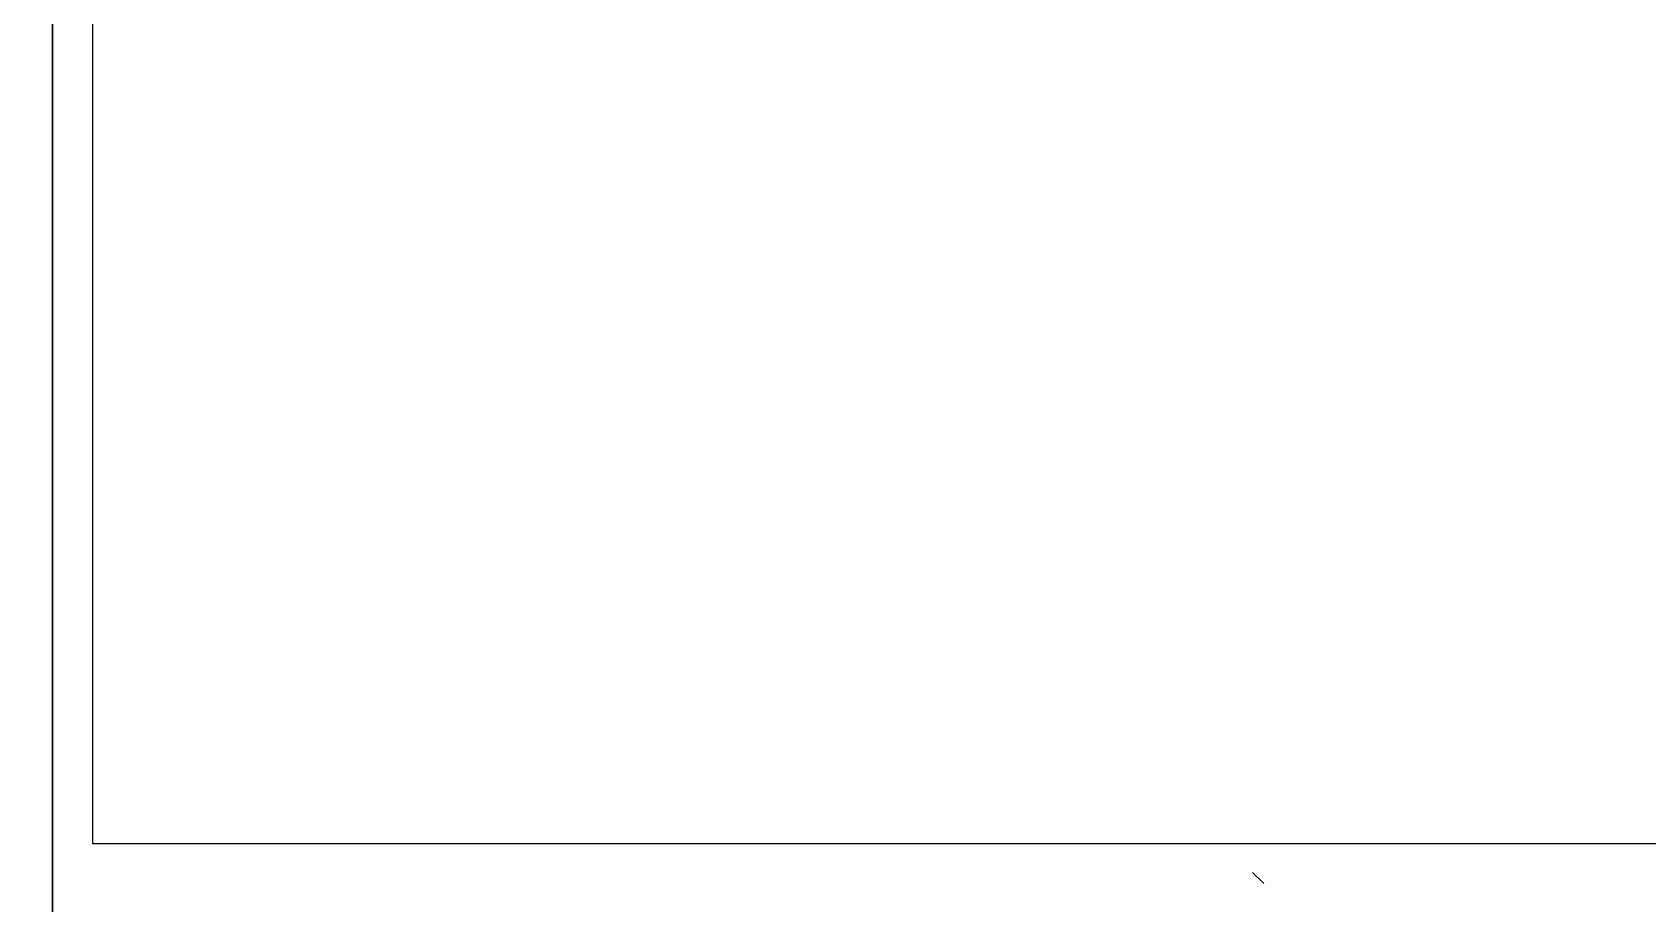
# Model space of a CAD drawing. Extents: x -15.8 to 28.7, y 37.6 to 61.4.
# Drawn here: x -12.195 to -11.582, y 46.088 to 46.419 of the extents above; entities that cross this region are included whole.
import ezdxf

# ---------------------------------------------------------------- set-up
doc = ezdxf.new("R2010")
doc.units = 0
doc.layers.add('AM_8', color=1, linetype='Continuous', lineweight=25)
pattern_1 = [(315, (199.7858848285435, -116.0676970257459), (0.3535533905932739, 0.3535533905932738), [])]

# ---------------------------------------------------------------- blocks, each defined once
blk = doc.blocks.new('A$C4BE507A0')
at = {"layer": 'AM_8'}
h = blk.add_hatch(dxfattribs=at)
h.set_pattern_fill('_U', color=256, scale=0.5, angle=-44.99999999999999, style=0, pattern_type=0)
h.set_pattern_definition(pattern_1)
edge = h.paths.add_edge_path()
edge.add_line((0.0094999915762344, 0.1919999999999788), (0.0094999915763252, 0.6210000000005892))
edge.add_line((0.0094999915763196, 0.6210000000006062), (0.5399999915763033, 0.6210000000006063))
edge.add_line((0.539999991576309, 0.6210000000006062), (0.5399999915763091, -0.0094999999993775))
edge.add_line((0.539999991576309, -0.0094999999993775), (0.0094999915763253, -0.0094999999993776))
edge.add_line((0.0094999915763196, -0.0094999999993775), (0.0094999915762287, 0.0257500000005734))
edge.add_line((0.0094999915762344, 0.0257500000005564), (0.0094999915762344, 0.1194999999999879))
edge.add_line((0.0094999915762344, 0.1194999999999879), (0.0002500000000452, 0.1194999999999879))
edge.add_line((0.0002500000000509, 0.1194999999999879), (0.0002500000000509, 0.1167999999998017))
edge.add_line((0.0002500000000509, 0.116799999999813), (-0.0069499999996424, 0.116799999999813))
edge.add_arc((-0.0069499999996481, 0.1205999999997971), 0.0037999999999784, -179.99999999965712, -90, ccw=False)
edge.add_line((-0.0107499999996321, 0.1205999999997687), (-0.0107499999994957, 0.1232398444316743))
edge.add_arc((-0.0070000137488933, 0.1232499999120478), 0.0037500000018099, 179.999999943721, 180.1551644999873, ccw=False)
edge.add_line((-0.0107500137507088, 0.1232499999157142), (-0.0107500137507088, 0.123249999663102))
edge.add_arc((-0.0070000137488933, 0.1232499999120478), 0.0037500000018099, 180.0000038033503, 180.1551644999872)
edge.add_line((-0.0107499999995184, 0.12323984443168), (-0.0107499999996549, 0.1205999999997743))
edge.add_arc((-0.0069499999996481, 0.1205999999997971), 0.0038000000000011, 180.0000000003428, 270)
edge.add_line((-0.0069499999996481, 0.116799999999813), (0.0002500000000452, 0.116799999999813))
edge.add_line((0.0002500000000509, 0.116799999999813), (0.0002500000000509, 0.1469999999999175))
edge.add_line((0.0002500000000509, 0.1469999999999061), (0.0094999915762401, 0.1469999999999061))
edge.add_line((0.0094999915762344, 0.1469999999999061), (0.0094999915762344, 0.1645000000000607))
edge.add_line((0.0094999915762344, 0.1645000000000607), (0.0002500000000452, 0.1645000000000607))
edge.add_line((0.0002500000000509, 0.1645000000000607), (0.0002500000000509, 0.1617999999998972))
edge.add_line((0.0002500000000509, 0.1617999999999142), (-0.0069499999997333, 0.1617999999998915))
edge.add_arc((-0.0069499999997333, 0.1655999999998698), 0.0037999999999784, -179.99999999965712, -90, ccw=False)
edge.add_line((-0.0107499999997458, 0.1655999999998414), (-0.0107499999996094, 0.1682398444653302))
edge.add_arc((-0.007000013748609, 0.1682499999121205), 0.0037500000020828, 179.9999999440684, 180.1551639872097, ccw=False)
edge.add_line((-0.0107500137507088, 0.1682499999157869), (-0.0107500137507088, 0.1682499996629474))
edge.add_arc((-0.007000013748609, 0.1682499999121205), 0.0037500000020828, 180.0000038071718, 180.1551639872096)
edge.add_line((-0.0107499999996037, 0.1682398444653188), (-0.0107499999997401, 0.1655999999998301))
edge.add_arc((-0.0069499999997333, 0.1655999999998698), 0.0038000000000011, 180.0000000003428, 270)
edge.add_line((-0.0069499999997333, 0.1617999999998858), (0.0002500000000509, 0.1617999999999085))
edge.add_line((0.0002500000000509, 0.1617999999999142), (0.0002500000000509, 0.1919999999999959))
edge.add_line((0.0002500000000509, 0.1919999999999788), (0.0094999915762401, 0.1919999999999788))
h.paths.add_polyline_path([(0.0247499915763569, 0.1020000000006291), (0.0247499915763569, 0.1195000000006132), (0.0137499915763328, 0.1195000000006132), (0.0137499915763328, 0.1470000000006166), (0.0247499915763569, 0.1470000000006166), (0.0247499915763569, 0.1645000000006291), (0.0137499915763328, 0.1645000000006291), (0.0137499915763328, 0.1920000000006041), (0.0247499915763569, 0.1920000000006041), (0.0247499915763569, 0.2095000000006166), (0.0137499915763328, 0.2095000000006166), (0.013749991576276, 0.2545000000006325), (0.0247499915763569, 0.2545000000006325), (0.0247499915763569, 0.2720000000006166), (0.0187499915762999, 0.2720000000005882), (0.013749991576276, 0.2720000000005882), (0.013749991576276, 0.2995000000005916), (0.0187499915762999, 0.2995000000005916), (0.0247499915763569, 0.29950000000062), (0.0247499915763569, 0.3170000000006325), (0.013749991576276, 0.3170000000006325), (0.013749991576276, 0.3445000000005791), (0.0187499915762999, 0.3445000000005791), (0.0247499915763569, 0.3445000000006075), (0.0247499915763569, 0.36200000000062), (0.0187499915762999, 0.3620000000005916), (0.013749991576276, 0.3620000000005916), (0.0137499915763328, 0.3895000000006519), (0.0247499915763569, 0.3895000000006519), (0.0247499915763569, 0.4070000000006076), (0.0187499915762999, 0.4070000000005792), (0.013749991576276, 0.4070000000005792), (0.013749991576276, 0.4345000000005826), (0.0187499915762999, 0.4345000000005826), (0.0247499915763569, 0.434500000000611), (0.0247499915763569, 0.4520000000006519), (0.0187499915762999, 0.4520000000006235), (0.013749991576276, 0.4520000000006235), (0.013749991576276, 0.4795000000006269), (0.0247499915763001, 0.4795000000006269), (0.0247499915763569, 0.497000000000611), (0.0187499915762999, 0.4970000000005826), (0.013749991576276, 0.4970000000005826), (0.013749991576276, 0.5245000000006144), (0.0187499915762999, 0.5245000000006144), (0.0247499915763569, 0.5245000000006428), (0.0247499915763001, 0.5420000000006269), (0.013749991576276, 0.5420000000006269), (0.013749991576276, 0.5907500000005826), (0.0187499915762999, 0.590750000000611), (0.0187499915762999, 0.6117500000005976), (0.0397499915763149, 0.6117500000005976), (0.0397499915763149, 0.6167500000006215), (0.0664999915763076, 0.6167500000006215), (0.0664999915763076, 0.6057500000005973), (0.0839999915762633, 0.6057500000005973), (0.0839999915763201, 0.611750000000626), (0.0839999915762633, 0.6167500000006215), (0.1114999915762951, 0.6167500000006215), (0.1114999915762951, 0.6057500000005973), (0.1289999915762507, 0.6057500000006258), (0.1289999915763076, 0.6117500000005976), (0.1289999915763076, 0.6167500000006215), (0.1564999915762542, 0.6167500000006215), (0.1564999915762542, 0.6057500000005973), (0.1739999915762951, 0.6057500000005973), (0.1739999915763235, 0.611750000000626), (0.1739999915762951, 0.6167500000006215), (0.2014999915762985, 0.6167500000006215), (0.2014999915763269, 0.611750000000626), (0.2014999915762985, 0.6057500000005973), (0.2189999915762542, 0.6057500000005973), (0.218999991576311, 0.611750000000626), (0.2189999915762542, 0.6167500000006215), (0.246499991576286, 0.6167500000006215), (0.2464999915763144, 0.611750000000626), (0.246499991576286, 0.6057500000005973), (0.2639999915762985, 0.6057500000005973), (0.2639999915763269, 0.611750000000626), (0.2639999915762985, 0.6167500000006215), (0.2914999915763019, 0.6167500000006215), (0.2914999915763019, 0.6057500000005973), (0.308999991576286, 0.6057500000005973), (0.308999991576286, 0.6167500000006215), (0.3364999915762894, 0.6167500000006215), (0.3364999915763178, 0.611750000000626), (0.3364999915762894, 0.6057500000005973), (0.3539999915763019, 0.6057500000005973), (0.3539999915763019, 0.6167500000006215), (0.3814999915762769, 0.6167500000006215), (0.3814999915763053, 0.611750000000626), (0.3814999915762769, 0.6057500000005973), (0.3989999915763178, 0.6057500000006258), (0.3989999915763178, 0.616750000000593), (0.4264999915763497, 0.616750000000593), (0.4264999915763497, 0.6057500000006258), (0.4439999915763054, 0.6057500000006258), (0.4439999915763054, 0.616750000000593), (0.4714999915763088, 0.616750000000593), (0.4714999915763088, 0.6057500000006258), (0.4889999915763497, 0.6057500000006258), (0.4889999915763497, 0.616750000000593), (0.5097499915762853, 0.616750000000593), (0.5097499915762853, 0.611750000000626), (0.5307499915762435, 0.611750000000626), (0.5307499915762435, 0.590750000000611), (0.5357499915763242, 0.590750000000611), (0.5357499915763242, 0.5320000000006077), (0.524749991576357, 0.5320000000006077), (0.524749991576357, 0.5145000000006235), (0.5357499915763242, 0.5145000000006235), (0.5357499915763242, 0.4870000000006201), (0.524749991576357, 0.4870000000006201), (0.524749991576357, 0.4695000000006076), (0.5357499915763242, 0.4695000000006076), (0.5357499915763242, 0.4420000000006042), (0.524749991576357, 0.4420000000006042), (0.524749991576357, 0.4245000000006201), (0.5357499915763242, 0.4245000000006201), (0.5357499915763242, 0.3970000000006166), (0.524749991576357, 0.3970000000006166), (0.524749991576357, 0.3795000000006041), (0.5357499915763242, 0.3795000000006041), (0.5357499915763242, 0.3520000000006291), (0.524749991576357, 0.3520000000006291), (0.524749991576357, 0.3345000000006166), (0.5357499915763242, 0.3345000000006166), (0.5357499915763242, 0.2895000000006291), (0.524749991576357, 0.2895000000006291), (0.524749991576357, 0.2720000000006166), (0.5357499915763242, 0.2720000000006166), (0.5357499915763242, 0.2445000000006132), (0.524749991576357, 0.2445000000006132), (0.524749991576357, 0.2270000000006291), (0.5307499915762435, 0.2270000000006291), (0.5357499915763242, 0.2270000000006007), (0.5357499915763242, 0.1995000000005689), (0.5307499915762435, 0.1995000000006257), (0.524749991576357, 0.1995000000006257), (0.524749991576357, 0.1820000000006132), (0.5357499915763242, 0.1820000000006132), (0.5357499915763242, 0.1545000000006098), (0.524749991576357, 0.1545000000006098), (0.524749991576357, 0.1370000000006257), (0.5357499915763242, 0.1370000000006257), (0.5357499915763242, 0.1095000000006223), (0.524749991576357, 0.1095000000006223), (0.524749991576357, 0.0920000000006098), (0.5357499915763242, 0.0920000000006098), (0.5357499915763242, 0.0257500000006132), (0.5307499915762435, 0.0257500000006132), (0.5307499915762435, -0.0002499999993688), (0.5097499915762853, -0.0002499999993688), (0.5097499915762853, -0.0052499999993927), (0.4859999915763069, -0.0052499999993927), (0.4859999915763069, 0.0057500000006314), (0.4684999915762944, 0.0057500000006314), (0.4684999915762944, -0.0052499999993927), (0.440999991576291, -0.0052499999993927), (0.440999991576291, 0.0057500000006314), (0.4234999915763069, 0.0057500000006314), (0.4234999915763069, -0.0052499999993927), (0.3959999915763035, -0.0052499999993927), (0.3959999915763035, 0.0057500000006314), (0.378499991576291, 0.0057500000006314), (0.378499991576291, -0.0052499999993927), (0.350999991576316, -0.0052499999993927), (0.350999991576316, 0.0057500000006314), (0.3334999915763035, 0.0057500000006314), (0.3334999915763035, -0.0052499999993927), (0.3059999915763569, -0.0052499999993927), (0.3059999915763569, 0.0057500000006314), (0.288499991576316, 0.0057500000006314), (0.288499991576316, -0.0052499999993927), (0.2609999915763126, -0.0052499999993927), (0.2609999915763126, 0.0057500000006314), (0.2434999915763569, 0.0057500000006314), (0.2434999915763569, -0.0052499999993927), (0.2159999915762398, -0.0052499999993927), (0.2159999915762398, 0.0057500000006314), (0.1984999915763126, 0.0057500000006314), (0.1984999915763126, -0.0052499999993927), (0.1709999915763092, -0.0052499999993927), (0.1709999915763092, 0.0057500000006314), (0.1534999915762398, 0.0057500000006314), (0.1534999915762398, -0.0052499999993927), (0.1259999915763217, -0.0052499999993927), (0.1259999915763217, 0.0057500000006314), (0.1084999915763092, 0.0057500000006314), (0.1084999915763092, -0.0052499999993927), (0.0809999915763342, -0.0052499999993927), (0.0809999915763342, 0.0057500000006314), (0.0634999915763217, 0.0057500000006314), (0.0634999915763217, -0.0052499999993927), (0.039749991576258, -0.0052499999993927), (0.039749991576258, -0.0002499999993688), (0.0187499915762999, -0.0002499999993688), (0.0187499915762999, 0.0257500000006132), (0.0137499915763328, 0.0257500000006132), (0.0137499915763328, 0.1020000000006291)], flags=16)
h = blk.add_hatch(dxfattribs=at)
h.set_pattern_fill('_U', color=256, scale=0.5, angle=-44.99999999999999, style=0, pattern_type=0)
h.set_pattern_definition(pattern_1)
edge = h.paths.add_edge_path()
edge.add_line((0.0094999915762344, 0.1919999999999788), (0.0094999915762344, 0.2095000000001335))
edge.add_line((0.0094999915762344, 0.2095000000001335), (0.0002500000000452, 0.2095000000001335))
edge.add_line((0.0002500000000509, 0.2095000000001335), (0.0002500000000509, 0.2067999999999472))
edge.add_line((0.0002500000000509, 0.2067999999999586), (-0.0069499999997333, 0.2067999999999586))
edge.add_arc((-0.0069499999997333, 0.2105999999999426), 0.0037999999999784, -179.99999999965712, -90, ccw=False)
edge.add_line((-0.0107499999997458, 0.2105999999999142), (-0.0107499999996094, 0.2132398444654029))
edge.add_arc((-0.0070000137507691, 0.2132499999158597), 0.0037499999999554, 180.1551640432295, 270.0000038624086)
edge.add_line((-0.007000013497958, 0.2094999999158631), (-0.0057500137506793, 0.2095000000001278))
edge.add_line((-0.005750013750685, 0.2095000000001335), (0.0094999915762401, 0.2095000000001335))
edge.add_line((0.0094999915762344, 0.2095000000001335), (0.0094999915764617, 0.2544962659157761))
edge.add_line((0.0094999915764618, 0.2544962659157761), (0.0094999915763252, 0.6210000000005892))
edge.add_line((0.0094999915763196, 0.6210000000006062), (0.5399999915763033, 0.6210000000006063))
edge.add_line((0.539999991576309, 0.6210000000006062), (0.5399999915763091, -0.0094999999993775))
edge.add_line((0.539999991576309, -0.0094999999993775), (0.0094999915763253, -0.0094999999993776))
edge.add_line((0.0094999915763196, -0.0094999999993775), (0.0094999915762287, 0.0257500000005734))
edge.add_line((0.0094999915762344, 0.0257500000005564), (0.0094999915762344, 0.1194999999999879))
edge.add_line((0.0094999915762344, 0.1194999999999879), (0.0002500000000452, 0.1194999999999879))
edge.add_line((0.0002500000000509, 0.1194999999999879), (0.0002500000000055, 0.1167999999998017))
edge.add_line((0.0002499999999941, 0.116799999999813), (-0.0069499999996538, 0.116799999999813))
edge.add_arc((-0.0069499999996481, 0.1205999999997971), 0.0037999999999784, -179.99999999965712, -90, ccw=False)
edge.add_line((-0.0107499999996321, 0.1205999999997687), (-0.0107499999994957, 0.1232398444316743))
edge.add_arc((-0.0070000137488933, 0.1232499999120478), 0.0037500000018099, 179.999999943721, 180.1551644999873, ccw=False)
edge.add_line((-0.0107500137507088, 0.1232499999157142), (-0.0107500137507088, 0.123249999663102))
edge.add_arc((-0.0070000137488933, 0.1232499999120478), 0.0037500000018099, 180.0000038033503, 180.1551644999872)
edge.add_line((-0.0107499999995184, 0.12323984443168), (-0.0107499999996549, 0.1205999999997743))
edge.add_arc((-0.0069499999996481, 0.1205999999997971), 0.0038000000000011, 180.0000000003428, 270)
edge.add_line((-0.0069499999996481, 0.116799999999813), (0.0002499999999998, 0.116799999999813))
edge.add_line((0.0002499999999941, 0.116799999999813), (0.0002500000000396, 0.1194999999999993))
edge.add_line((0.0002500000000509, 0.1194999999999879), (0.0002500000000509, 0.1469999999999061))
edge.add_line((0.0002500000000509, 0.1469999999999061), (0.0094999915762401, 0.1469999999999061))
edge.add_line((0.0094999915762344, 0.1469999999999061), (0.0094999915762344, 0.1645000000000607))
edge.add_line((0.0094999915762344, 0.1645000000000607), (0.0002500000000452, 0.1645000000000607))
edge.add_line((0.0002500000000509, 0.1645000000000607), (0.0002500000000509, 0.1617999999998972))
edge.add_line((0.0002500000000509, 0.1617999999999142), (-0.0069499999997333, 0.1617999999998915))
edge.add_arc((-0.0069499999997333, 0.1655999999998698), 0.0037999999999784, -179.99999999965712, -90, ccw=False)
edge.add_line((-0.0107499999997458, 0.1655999999998414), (-0.0107499999996094, 0.1682398444653302))
edge.add_arc((-0.007000013748609, 0.1682499999121205), 0.0037500000020828, 179.9999999440684, 180.1551639872097, ccw=False)
edge.add_line((-0.0107500137507088, 0.1682499999157869), (-0.0107500137507088, 0.1682499996629474))
edge.add_arc((-0.007000013748609, 0.1682499999121205), 0.0037500000020828, 180.0000038071718, 180.1551639872096)
edge.add_line((-0.0107499999996037, 0.1682398444653188), (-0.0107499999997401, 0.1655999999998301))
edge.add_arc((-0.0069499999997333, 0.1655999999998698), 0.0038000000000011, 180.0000000003428, 270)
edge.add_line((-0.0069499999997333, 0.1617999999998858), (0.0002500000000509, 0.1617999999999085))
edge.add_line((0.0002500000000509, 0.1617999999999142), (0.0002500000000509, 0.1919999999999959))
edge.add_line((0.0002500000000509, 0.1919999999999788), (0.0094999915762401, 0.1919999999999788))
h.paths.add_polyline_path([(0.0137499915763328, 0.1470000000006166), (0.0247499915763569, 0.1470000000006166), (0.0247499915763569, 0.1645000000006291), (0.0137499915763328, 0.1645000000006291), (0.0137499915763328, 0.1920000000006041), (0.0247499915763569, 0.1920000000006041), (0.0247499915763569, 0.2095000000006166), (0.0137499915763328, 0.2095000000006166), (0.0137499915763328, 0.2545000000006041), (0.0187499915762999, 0.2545000000006041), (0.0247499915763569, 0.2545000000006325), (0.0247499915763569, 0.2720000000006166), (0.0137499915763328, 0.2720000000006166), (0.0137499915763328, 0.29950000000062), (0.0247499915763569, 0.29950000000062), (0.0247499915763569, 0.3170000000006325), (0.0187499915762999, 0.3170000000006325), (0.0137499915763328, 0.3170000000006041), (0.0137499915763328, 0.3445000000006075), (0.0247499915763569, 0.3445000000006075), (0.0247499915763569, 0.36200000000062), (0.0137499915763328, 0.36200000000062), (0.0137499915763328, 0.3895000000006519), (0.0247499915763569, 0.3895000000006519), (0.0247499915763569, 0.4070000000006076), (0.0137499915763328, 0.4070000000006076), (0.0137499915763328, 0.434500000000611), (0.0247499915763569, 0.434500000000611), (0.0247499915763569, 0.4520000000006519), (0.0137499915763328, 0.4520000000006519), (0.0137499915763328, 0.4795000000005985), (0.0187499915762999, 0.4795000000005985), (0.0247499915763001, 0.4795000000006269), (0.0247499915763569, 0.497000000000611), (0.0137499915763328, 0.497000000000611), (0.0137499915763328, 0.5245000000006428), (0.0247499915763569, 0.5245000000006428), (0.0247499915763001, 0.5420000000006269), (0.0187499915762999, 0.5420000000006269), (0.0137499915763328, 0.5420000000005984), (0.0137499915763328, 0.590750000000611), (0.0187499915762999, 0.590750000000611), (0.0187499915762999, 0.611750000000626), (0.039749991576258, 0.611750000000626), (0.039749991576258, 0.616750000000593), (0.0664999915762508, 0.616750000000593), (0.0664999915762508, 0.6057500000006258), (0.0839999915762633, 0.6057500000005973), (0.0839999915763201, 0.611750000000626), (0.0839999915763201, 0.616750000000593), (0.1114999915763235, 0.616750000000593), (0.1114999915763235, 0.611750000000626), (0.1114999915762951, 0.6057500000005973), (0.1289999915762507, 0.6057500000006258), (0.1289999915762507, 0.616750000000593), (0.156499991576311, 0.616750000000593), (0.156499991576311, 0.611750000000626), (0.1564999915762542, 0.6057500000005973), (0.1739999915762951, 0.6057500000005973), (0.1739999915763235, 0.611750000000626), (0.1739999915763235, 0.616750000000593), (0.2014999915763269, 0.616750000000593), (0.2014999915763269, 0.611750000000626), (0.2014999915762985, 0.6057500000005973), (0.2189999915762542, 0.6057500000005973), (0.218999991576311, 0.611750000000626), (0.218999991576311, 0.616750000000593), (0.2464999915763144, 0.616750000000593), (0.2464999915763144, 0.611750000000626), (0.246499991576286, 0.6057500000005973), (0.2639999915762985, 0.6057500000005973), (0.2639999915763269, 0.611750000000626), (0.2639999915763269, 0.616750000000593), (0.2914999915763019, 0.616750000000593), (0.2914999915763019, 0.6057500000005973), (0.308999991576286, 0.6057500000005973), (0.3089999915763144, 0.611750000000626), (0.3089999915763144, 0.616750000000593), (0.3364999915763178, 0.616750000000593), (0.3364999915763178, 0.611750000000626), (0.3364999915762894, 0.6057500000005973), (0.3539999915763019, 0.6057500000005973), (0.3539999915763019, 0.616750000000593), (0.3814999915763053, 0.616750000000593), (0.3814999915763053, 0.611750000000626), (0.3814999915762769, 0.6057500000005973), (0.3989999915763178, 0.6057500000006258), (0.3989999915763178, 0.616750000000593), (0.4264999915763497, 0.616750000000593), (0.4264999915763497, 0.6057500000006258), (0.4439999915763054, 0.6057500000006258), (0.4439999915763054, 0.616750000000593), (0.4714999915763088, 0.616750000000593), (0.4714999915763088, 0.6057500000006258), (0.4889999915763497, 0.6057500000006258), (0.4889999915763497, 0.616750000000593), (0.5097499915762853, 0.616750000000593), (0.5097499915762853, 0.611750000000626), (0.5307499915762435, 0.611750000000626), (0.5307499915762435, 0.590750000000611), (0.5357499915763242, 0.590750000000611), (0.5357499915763242, 0.5320000000006077), (0.524749991576357, 0.5320000000006077), (0.524749991576357, 0.5145000000006235), (0.5357499915763242, 0.5145000000006235), (0.5357499915763242, 0.4870000000006201), (0.524749991576357, 0.4870000000006201), (0.524749991576357, 0.4695000000006076), (0.5357499915763242, 0.4695000000006076), (0.5357499915763242, 0.4420000000006042), (0.524749991576357, 0.4420000000006042), (0.524749991576357, 0.4245000000006201), (0.5357499915763242, 0.4245000000006201), (0.5357499915763242, 0.3970000000006166), (0.524749991576357, 0.3970000000006166), (0.524749991576357, 0.3795000000006041), (0.5357499915763242, 0.3795000000006041), (0.5357499915763242, 0.3520000000006291), (0.524749991576357, 0.3520000000006291), (0.524749991576357, 0.3345000000006166), (0.5357499915763242, 0.3345000000006166), (0.5357499915763242, 0.2895000000006291), (0.524749991576357, 0.2895000000006291), (0.524749991576357, 0.2720000000006166), (0.5357499915763242, 0.2720000000006166), (0.5357499915763242, 0.2445000000006132), (0.524749991576357, 0.2445000000006132), (0.524749991576357, 0.2270000000006291), (0.5307499915762435, 0.2270000000006291), (0.5357499915763242, 0.2270000000006007), (0.5357499915763242, 0.1995000000005689), (0.5307499915762435, 0.1995000000006257), (0.524749991576357, 0.1995000000006257), (0.524749991576357, 0.1820000000006132), (0.5357499915763242, 0.1820000000006132), (0.5357499915763242, 0.1545000000006098), (0.524749991576357, 0.1545000000006098), (0.524749991576357, 0.1370000000006257), (0.5357499915763242, 0.1370000000006257), (0.5357499915763242, 0.1095000000006223), (0.524749991576357, 0.1095000000006223), (0.524749991576357, 0.0920000000006098), (0.5357499915763242, 0.0920000000006098), (0.5357499915763242, 0.0257500000006132), (0.5307499915762435, 0.0257500000006132), (0.5307499915762435, -0.0002499999993688), (0.5097499915762853, -0.0002499999993688), (0.5097499915762853, -0.0052499999993927), (0.4859999915763069, -0.0052499999993927), (0.4859999915763069, 0.0057500000006314), (0.4684999915762944, 0.0057500000006314), (0.4684999915762944, -0.0052499999993927), (0.440999991576291, -0.0052499999993927), (0.440999991576291, 0.0057500000006314), (0.4234999915763069, 0.0057500000006314), (0.4234999915763069, -0.0052499999993927), (0.3959999915763035, -0.0052499999993927), (0.3959999915763035, 0.0057500000006314), (0.378499991576291, 0.0057500000006314), (0.378499991576291, -0.0052499999993927), (0.350999991576316, -0.0052499999993927), (0.350999991576316, 0.0057500000006314), (0.3334999915763035, 0.0057500000006314), (0.3334999915763035, -0.0052499999993927), (0.3059999915763569, -0.0052499999993927), (0.3059999915763569, 0.0057500000006314), (0.288499991576316, 0.0057500000006314), (0.288499991576316, -0.0052499999993927), (0.2609999915763126, -0.0052499999993927), (0.2609999915763126, 0.0057500000006314), (0.2434999915763569, 0.0057500000006314), (0.2434999915763569, -0.0052499999993927), (0.2159999915762398, -0.0052499999993927), (0.2159999915762398, 0.0057500000006314), (0.1984999915763126, 0.0057500000006314), (0.1984999915763126, -0.0052499999993927), (0.1709999915763092, -0.0052499999993927), (0.1709999915763092, 0.0057500000006314), (0.1534999915762398, 0.0057500000006314), (0.1534999915762398, -0.0052499999993927), (0.1259999915763217, -0.0052499999993927), (0.1259999915763217, 0.0057500000006314), (0.1084999915763092, 0.0057500000006314), (0.1084999915763092, -0.0052499999993927), (0.0809999915763342, -0.0052499999993927), (0.0809999915763342, 0.0057500000006314), (0.0634999915763217, 0.0057500000006314), (0.0634999915763217, -0.0052499999993927), (0.039749991576258, -0.0052499999993927), (0.039749991576258, -0.0002499999993688), (0.0187499915762999, -0.0002499999993688), (0.0187499915762999, 0.0257500000006132), (0.0137499915763328, 0.0257500000006132), (0.0137499915763328, 0.1020000000006291), (0.0247499915763569, 0.1020000000006291), (0.0247499915763569, 0.1195000000006132), (0.0137499915763328, 0.1195000000006132)], flags=16)

msp = doc.modelspace()

# ---------------------------------------------------------------- linework, layer by layer
at = {"color": 1, "linetype": 'ByBlock'}
for p, q in [((-12.18700641151554, 42.05458332121383), (-12.18700641151554, 46.95458332121392)), ((-12.18700641151554, 46.61133332121403), (-12.18700641151554, 42.27254440847059))]:
    msp.add_line(p, q, dxfattribs=at)
at = {"color": 6, "linetype": 'ByBlock'}
msp.add_lwpolyline([(-11.57175641151548, 46.11133332121403), (-11.57175641151548, 46.61133332121403), (-12.17175641151539, 46.61133332121403), (-12.17175641151539, 46.11133332121403)], close=True, dxfattribs=at)

# ---------------------------------------------------------------- block references
at = {"color": 1, "linetype": 'ByBlock', "xscale": -1, "rotation": 90}
for p in [(-12.1965064115152, 46.63608331278988), (-11.56600641151522, 46.63608331278988)]:
    msp.add_blockref('A$C4BE507A0', p, dxfattribs=at)

doc.saveas('drawing.dxf')
